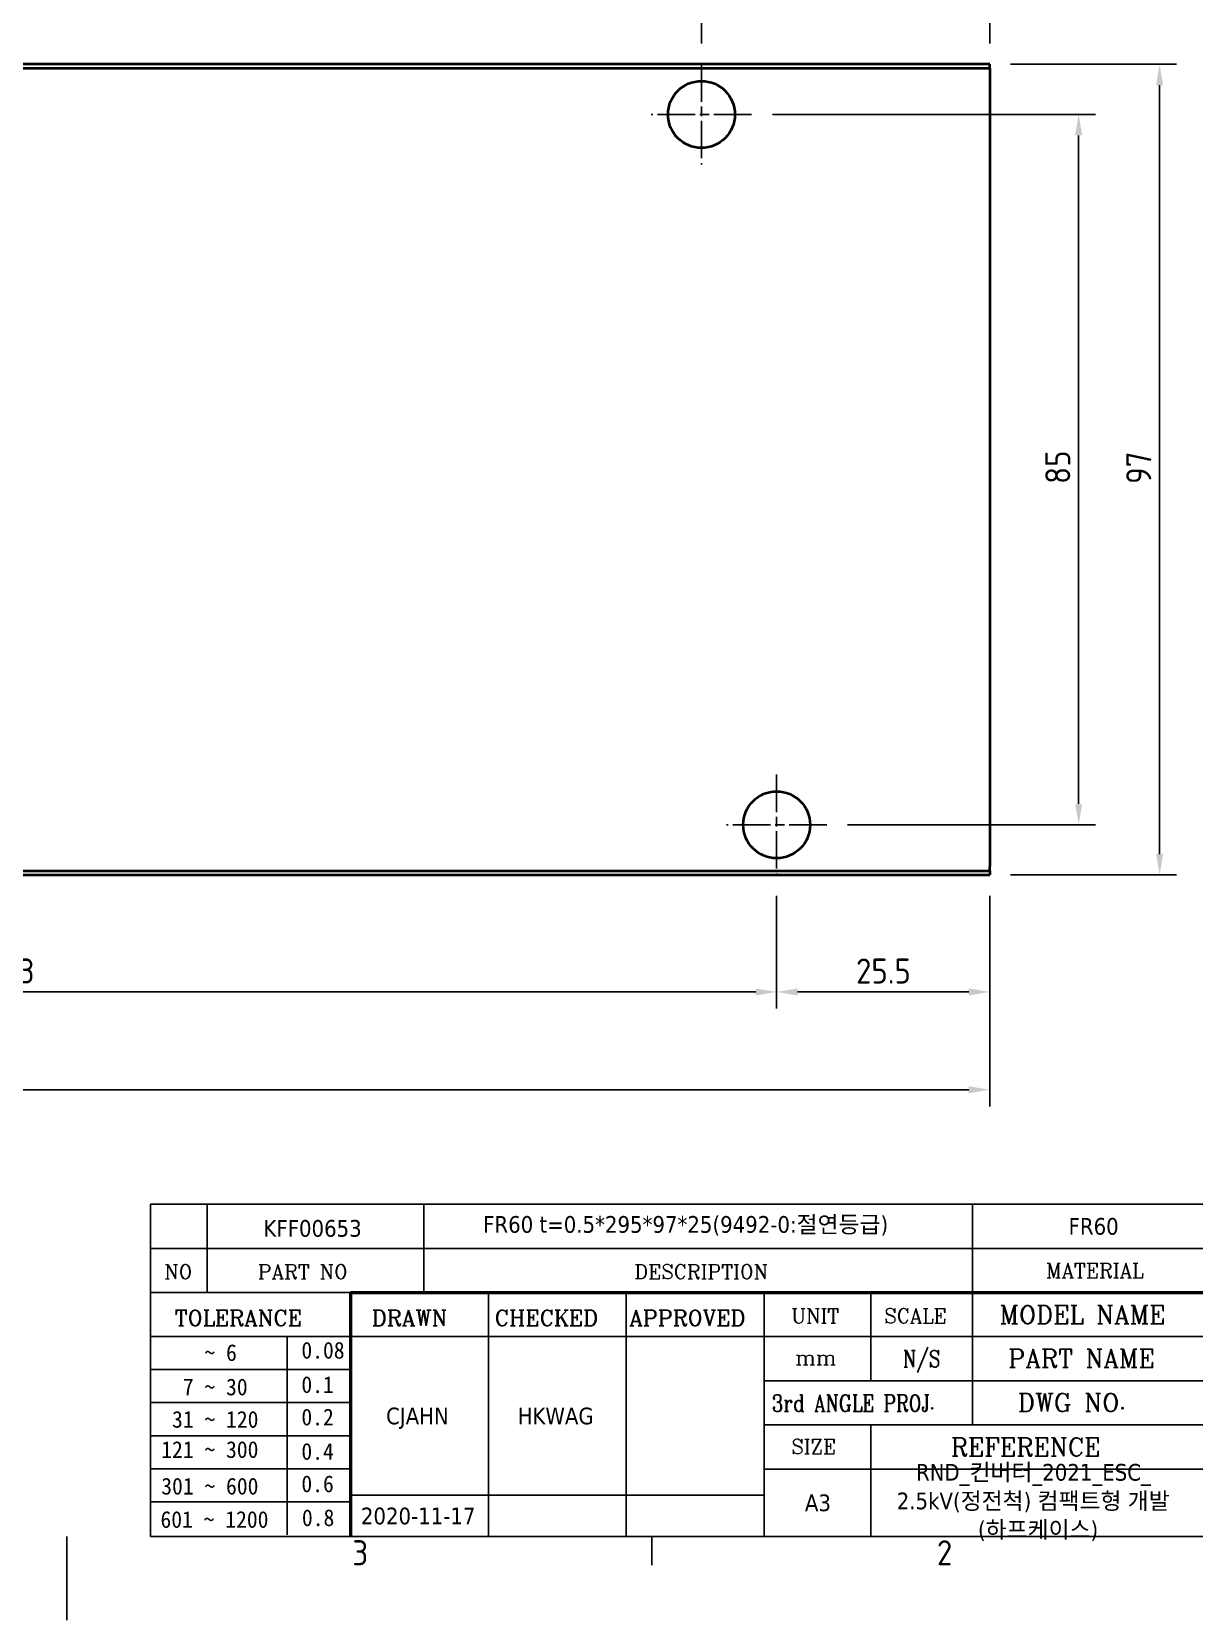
# Model space of a CAD drawing. Header units: millimetres. Extents: x 0 to 420, y 0 to 297.
# Drawn here: x 205.8 to 344.9, y 0 to 190.1 of the extents above; entities that cross this region are included whole.
import ezdxf
from ezdxf.enums import TextEntityAlignment as Align

# ---------------------------------------------------------------- set-up
doc = ezdxf.new("R2010")
doc.units = ezdxf.units.MM
doc.linetypes.add('CHAIN', pattern=[0.35429999999999995, 0.2362, -0.0295, 0.0591, -0.0295])
doc.layers.get('0').update_dxf_attribs({"color": 3, "lineweight": 25})
for name, color, linetype, lineweight in [('가시적인 것(ISO)', 3, 'Continuous', 40), ('경계(ISO)', 7, 'Continuous', 25), ('제목(ISO)', 5, 'Continuous', 50), ('중심 표식(ISO)', 1, 'Continuous', 25), ('치수(ISO)', 2, 'Continuous', 25)]:
    doc.layers.add(name, color=color, linetype=linetype, lineweight=lineweight)
doc.styles.add('HAN_291', font='')
doc.styles.add('RC_284', font='ROMANC.shx')
doc.styles.add('RC_287', font='ROMANC.shx')
doc.styles.add('RC_292', font='ROMANC.shx')
doc.styles.add('문자 텍스트_PSTEK_POSCO', font='isocp.shx')
doc.styles.add('치수 텍스트_PSTEK_POSCO', font='isocp.shx')
doc.styles.add('텍스트 스타일198', font='tahoma.ttf')
doc.styles.add('텍스트 스타일333', font='ROMANC.shx', dxfattribs={"width": 0.800000011920929})
doc.styles.get('HAN_291').set_extended_font_data('GulimChe')
doc.dimstyles.new('치수_PSTEK_POSCO', dxfattribs={"dimtxt": 3, "dimasz": 2.5, "dimexe": 2, "dimexo": 2.5, "dimgap": 1, "dimtad": 1, "dimrnd": 1e-08, "dimdsep": 46, "dimtxsty": '치수 텍스트_PSTEK_POSCO', "dimcen": 0.09, "dimdle": 10, "dimclrd": 7, "dimclre": 7, "dimclrt": 2, "dimadec": 1, "dimazin": 2, "dimtfac": 1, "dimtmove": 0, "dimatfit": 3, "dimfxl": 0, "dimtolj": 1, "dimlwd": -1, "dimlwe": -1, "dimarcsym": 0})

# ---------------------------------------------------------------- blocks, each defined once
blk = doc.blocks.new('경계 Default Border')
at = {"layer": '경계(ISO)'}
blk.add_line((280, 10), (280, 6.599999666213989), dxfattribs=at)
at = {"layer": '경계(ISO)', "flags": 128}
blk.add_lwpolyline([(210, 0), (210, 10)], dxfattribs=at)
at = {"layer": '경계(ISO)', "color": 2, "char_height": 3.00000011920929, "attachment_point": 7, "style": '문자 텍스트_PSTEK_POSCO'}
for s, insert in [('3', (244.1685395229535, 6.57139439638704)), ('2', (314.127739416884, 6.57139439638704))]:
    blk.add_mtext(s, dxfattribs=dict(at, insert=insert))
blk = doc.blocks.new('제목 블록 PSTEK')
at = {"color": 180}
for p, q in [((182.475792979055, 11.79100474011392), (182.4757929790549, 51.56524660363496)), ((182.4757929790549, 51.56524660363496), (372.4757929537551, 51.56524660363496)), ((189.2651435055721, 51.56524660363496), (189.2651435055722, 41.00524660363494)), ((215.2152739891528, 41.00524660363494), (215.2152739891528, 51.56524660363496)), ((280.8758854511282, 51.56524660363496), (280.8758854511282, 41.00524660363494)), ((182.475792979055, 46.2852466036349), (372.4757929537551, 46.28524660363492)), ((182.475792979055, 41.00524660363493), (206.451475290024, 41.00524660363493)), ((222.9401812389276, 11.79100474011392), (222.9401812389276, 41.00524660363494)), ((239.4288871878316, 11.79100474011392), (239.4288871878316, 41.00524660363494)), ((255.9175931367356, 11.79100474011392), (255.9175931367356, 41.00524660363494)), ((268.6918866058747, 41.00524660363494), (268.6918866058747, 30.44524660363498)), ((280.8758854511282, 41.00524660363494), (280.8758854511282, 25.16524660363502)), ((182.475792979055, 35.72524660363497), (206.451475290024, 35.72524660363497)), ((198.8621818849491, 12.02524660363491), (198.8621818849491, 35.72524660363497)), ((206.451475290024, 35.72524660363497), (372.4757929537551, 35.72524660363497)), ((182.475792979055, 31.77524660363492), (206.451475290024, 31.77524660363492)), ((255.917593136736, 30.44524660363498), (372.4757929537552, 30.44524660363501)), ((182.475792979055, 27.82524660363487), (206.451475290024, 27.82524660363487)), ((255.9175931367359, 25.16524660363502), (372.4757929537552, 25.165246603635)), ((268.6918866058744, 25.16524660363502), (268.6918866058744, 11.79100474011392)), ((182.475792979055, 23.87524660363505), (206.451475290024, 23.87524660363505)), ((182.475792979055, 19.92524660363478), (206.451475290024, 19.92524660363478)), ((255.9175931367359, 19.88524660363481), (310.0881549537553, 19.88524660363481)), ((182.475792979055, 15.97524660363496), (206.451475290024, 15.97524660363496)), ((206.451475290024, 16.74100474011396), (255.9175931367359, 16.74100474011396)), ((182.475792979055, 11.79100474011392), (372.4757929537551, 11.79100474011389))]:
    blk.add_line(p, q, dxfattribs=at)
at = {"color": 7, "lineweight": 50}
for p, q in [((206.4514752900237, 11.79100474011392), (206.4514752900237, 41.00524660363494)), ((206.451475290024, 41.00524660363494), (372.4757929537551, 41.00524660363496))]:
    blk.add_line(p, q, dxfattribs=at)
at = {"layer": '제목(ISO)', "lineweight": 18}
blk.add_line((182.475792979055, 35.72500474011393), (182.475792979055, 11.79100474011392), dxfattribs=at)
at = {"color": 2}
for s, height, style, p in [('NO', 1.742399930953979, 'RC_284', (184.135398793432, 42.62317362549192)), ('PART NO', 1.742399930953979, 'RC_284', (195.3359407378685, 42.62317362549192)), ('DESCRIPTION', 1.742399930953979, 'RC_284', (240.4025565652523, 42.62317362549192)), (' TOLERANCE', 1.899999976158142, 'RC_287', (184.0872874387979, 37.00893196870329)), ('DRAWN', 1.899999976158142, 'RC_287', (208.9766620976279, 37.00893196870329)), ('CHECKED', 1.899999976158142, 'RC_287', (223.6856844514997, 37.00893196870329)), ('APPROVED', 1.899999976158142, 'RC_287', (239.7795453577791, 37.00893196870329)), ('UNIT', 1.742399930953979, 'RC_284', (259.1652673287452, 37.34317362549218)), ('SCALE', 1.742399930953979, 'RC_284', (270.2934779252897, 37.34317362549218)), ('MODEL NAME', 2.178000062704086, 'RC_292', (284.096330289083, 37.25462520371384)), ('    ~ 6', 2.000000029802322, 'HAN_291', (183.7721304966814, 32.8176515608431)), ('0.08', 2.000000029802322, 'HAN_291', (200.5467345600617, 33.09873600004101)), ('mm', 1.742399930953979, 'RC_284', (259.6505418159997, 32.3543089683787)), ('PART NAME', 2.178000062704086, 'RC_292', (285.1416959765849, 32.03045329421792)), ('  7 ~ 30', 2.000000029802322, 'HAN_291', (183.7721304966814, 28.70538114822415)), ('0.1', 2.000000029802322, 'HAN_291', (200.5467345600617, 28.98646558742206)), (' DWG NO.', 2.178000062704086, 'RC_292', (284.8124284083233, 26.75045329421772)), (' 31 ~ 120', 2.000000029802322, 'HAN_291', (183.7721304966814, 24.82628181916237)), ('0.2', 2.000000029802322, 'HAN_291', (200.5467345600617, 25.10736625836028)), ('121 ~ 300', 2.000000029802322, 'HAN_291', (183.7721304966814, 21.21401206133254)), ('0.4', 2.000000029802322, 'HAN_291', (200.5467345600617, 20.99509650053045)), ('SIZE', 1.742399930953979, 'RC_284', (259.1652673287452, 21.69497768947366)), ('REFERENCE', 2.178000062704086, 'RC_292', (278.2741065029841, 21.43214925458022)), ('0.6', 2.000000029802322, 'HAN_291', (200.5467345600617, 17.11599717146868)), ('301 ~ 600', 2.000000029802322, 'HAN_291', (183.7721304966814, 16.83491273227077)), ('601 ~ 1200', 2.000000029802322, 'HAN_291', (183.6802025156883, 12.84759660881125)), ('0.8', 2.000000029802322, 'HAN_291', (200.6097246063884, 13.05732192299702))]:
    blk.add_text(s, height=height, dxfattribs=dict(at, style=style)).set_placement(p)
at = {"color": 2, "style": 'RC_284'}
blk.add_text('MATERIAL', height=1.742399930953979, dxfattribs=at).set_placement((295.4820202024417, 43.64524660363492), align=Align.MIDDLE_CENTER)
at = {"color": 7, "style": '텍스트 스타일333', "width": 0.7999999523162842}
blk.add_text('N/S', height=2.000000029802322, dxfattribs=at).set_placement((274.7838860285014, 33.08524660363496), align=Align.MIDDLE_CENTER)
at = {"color": 2, "style": '텍스트 스타일333', "width": 0.7999999523162842}
blk.add_text('3rd ANGLE PROJ.', height=2.000000029802322, dxfattribs=at).set_placement((256.8430306642954, 26.76148381654429))
at = {"layer": '제목(ISO)', "color": 7, "style": '텍스트 스타일198'}
for tag, p in [('부품_번호_001', (195.9972228805467, 47.68004260673702)), ('설명_001', (222.2934785261327, 48.1538814053939)), ('재질_001', (292.3638200418054, 47.92591818687281)), ("3._Q'TY_001", (312.7051684940307, 47.92188863680521)), ('질량\\P3;_001', (350.3046145979153, 48.1643332325385)), ('제목_001', (333.5584662743366, 32.12134217035067)), ('부품_번호_001', (334.6564631337786, 26.8052465951949)), ('설계자_001', (210.6823963971569, 25.23312566343435)), ('점검자_001', (226.4283219502686, 25.23446884679021)), ('프로젝트_001', (274.1013553075239, 18.4934277391087)), ('프로젝트_002', (271.7976521650339, 15.06954850045719)), ('작성_날짜_001', (207.6662781715662, 13.26600473167383)), ('시트_크기_001', (260.807090429518, 14.83812566343425)), ('프로젝트_003', (281.5193886380515, 11.64566926180568))]:
    blk.add_attdef(tag, p, '', height=2.000000029802322, dxfattribs=at)
for tag, p in [('4._COLOR', (327.6805273250926, 48.92524660363493)), ('1._MODEL_NAME', (341.233897335037, 38.36524660363497)), ('엔지니어링_승인자', (247.673240162284, 26.23312567187446)), ('점검_날짜', (231.1845342133799, 14.26600474011394)), ('엔지니어링_승인_날짜', (247.6732401622839, 14.26600474011394))]:
    blk.add_attdef(tag, text='', height=2.000000029802322, dxfattribs=at).set_placement(p, align=Align.MIDDLE_CENTER)
blk = doc.blocks.new('*D23')
at = {"layer": 'Defpoints', "color": 0}
for p in [(320.4490805147851, 186.1833863490879), (320.4490805147851, 89.18338634908828), (340.7857504461408, 89.18338634908828)]:
    blk.add_point(p, dxfattribs=at)
at = {"layer": '치수(ISO)', "color": 7}
for p, q in [((322.9490805147851, 186.1833863490879), (342.7857504461408, 186.1833863490879)), ((340.7857504461408, 183.6833863490879), (340.7857504461408, 91.68338634908828)), ((322.9490805147851, 89.18338634908828), (342.7857504461408, 89.18338634908828))]:
    blk.add_line(p, q, dxfattribs=at)
for points in [[(340.3690837794741, 183.6833863490879), (341.2024171128075, 183.6833863490879), (340.7857504461408, 186.1833863490879)], [(340.3690837794741, 91.68338634908828), (341.2024171128074, 91.68338634908828), (340.7857504461408, 89.18338634908828)]]:
    blk.add_solid(points, dxfattribs=at)
at = {"layer": '치수(ISO)', "color": 2, "insert": (338.2857504461408, 135.9712543147321), "char_height": 3, "attachment_point": 4, "rotation": 90, "style": '치수 텍스트_PSTEK_POSCO'}
blk.add_mtext('\\A1;97', dxfattribs=at)
blk = doc.blocks.new('*D24')
at = {"layer": 'Defpoints', "color": 0}
for p in [(25.44908051478505, 89.18338634908828), (320.4490805147851, 89.18338634908828), (320.4490805147851, 63.47800419676398)]:
    blk.add_point(p, dxfattribs=at)
at = {"layer": '치수(ISO)', "color": 7}
for p, q in [((25.44908051478505, 86.68338634908828), (25.44908051478505, 61.47800419676398)), ((320.4490805147851, 86.68338634908828), (320.4490805147851, 61.47800419676398)), ((27.94908051478505, 63.47800419676398), (317.9490805147851, 63.47800419676398))]:
    blk.add_line(p, q, dxfattribs=at)
for points in [[(27.94908051478505, 63.89467086343064), (27.94908051478505, 63.06133753009731), (25.44908051478505, 63.47800419676398)], [(317.9490805147851, 63.89467086343064), (317.9490805147851, 63.06133753009731), (320.4490805147851, 63.47800419676398)]]:
    blk.add_solid(points, dxfattribs=at)
at = {"layer": '치수(ISO)', "color": 2, "insert": (170.1436164335065, 65.97829947235452), "char_height": 3, "attachment_point": 4, "style": '치수 텍스트_PSTEK_POSCO'}
blk.add_mtext('\\A1;295', dxfattribs=at)
blk = doc.blocks.new('*D27')
at = {"layer": 'Defpoints', "color": 0}
for p in [(121.9490805147851, 89.18338634908812), (294.9490805147851, 89.18338634908812), (294.9490805147851, 75.18338634908812)]:
    blk.add_point(p, dxfattribs=at)
at = {"layer": '치수(ISO)', "color": 7}
for p, q in [((121.9490805147851, 86.68338634908812), (121.9490805147851, 73.18338634908812)), ((294.9490805147851, 86.68338634908812), (294.9490805147851, 73.18338634908812)), ((124.4490805147851, 75.18338634908812), (292.4490805147851, 75.18338634908812))]:
    blk.add_line(p, q, dxfattribs=at)
for points in [[(124.4490805147851, 75.6000530157548), (124.4490805147851, 74.76671968242145), (121.9490805147851, 75.18338634908812)], [(292.4490805147851, 75.6000530157548), (292.4490805147851, 74.76671968242145), (294.9490805147851, 75.18338634908812)]]:
    blk.add_solid(points, dxfattribs=at)
at = {"layer": '치수(ISO)', "color": 2, "insert": (200.9869484804291, 77.68338634908812), "char_height": 3, "attachment_point": 4, "style": '치수 텍스트_PSTEK_POSCO'}
blk.add_mtext('\\A1;173', dxfattribs=at)
blk = doc.blocks.new('*D28')
at = {"layer": 'Defpoints', "color": 0}
for p in [(294.9490805147851, 89.18338634908812), (320.4490805147851, 89.18338634908828), (320.4490805147851, 75.18338634908812)]:
    blk.add_point(p, dxfattribs=at)
at = {"layer": '치수(ISO)', "color": 7}
for p, q in [((294.9490805147851, 86.68338634908812), (294.9490805147851, 73.18338634908812)), ((320.4490805147851, 86.68338634908828), (320.4490805147851, 73.18338634908812)), ((297.4490805147851, 75.18338634908812), (317.9490805147851, 75.18338634908812))]:
    blk.add_line(p, q, dxfattribs=at)
for points in [[(297.4490805147851, 75.6000530157548), (297.4490805147851, 74.76671968242145), (294.9490805147851, 75.18338634908812)], [(317.9490805147851, 75.6000530157548), (317.9490805147851, 74.76671968242145), (320.4490805147851, 75.18338634908812)]]:
    blk.add_solid(points, dxfattribs=at)
at = {"layer": '치수(ISO)', "color": 2, "insert": (304.448857929248, 77.68368162467867), "char_height": 3, "attachment_point": 4, "style": '치수 텍스트_PSTEK_POSCO'}
blk.add_mtext('\\A1;25.5', dxfattribs=at)
blk = doc.blocks.new('*D31')
at = {"layer": 'Defpoints', "color": 0}
for p in [(291.9490805147851, 180.1833863490881), (331.095144866377, 180.1833863490881), (300.9490805147851, 95.18338634908812)]:
    blk.add_point(p, dxfattribs=at)
at = {"layer": '치수(ISO)', "color": 7}
for p, q in [((294.4490805147851, 180.1833863490881), (333.095144866377, 180.1833863490881)), ((331.0951448663769, 97.68338634908812), (331.095144866377, 177.6833863490881)), ((303.4490805147851, 95.18338634908812), (333.0951448663769, 95.18338634908812))]:
    blk.add_line(p, q, dxfattribs=at)
for points in [[(330.6784781997103, 177.6833863490881), (331.5118115330437, 177.6833863490881), (331.095144866377, 180.1833863490881)], [(330.6784781997102, 97.68338634908812), (331.5118115330436, 97.68338634908812), (331.0951448663769, 95.18338634908812)]]:
    blk.add_solid(points, dxfattribs=at)
at = {"layer": '치수(ISO)', "color": 2, "insert": (328.5951448663769, 135.9712543147322), "char_height": 3, "attachment_point": 4, "rotation": 90, "style": '치수 텍스트_PSTEK_POSCO'}
blk.add_mtext('\\A1;85', dxfattribs=at)
blk = doc.blocks.new('*D32')
at = {"layer": 'Defpoints', "color": 0}
for p in [(320.4490805147851, 195.392112632168), (285.9490805147851, 186.1833863490881), (320.4490805147851, 186.1833863490879)]:
    blk.add_point(p, dxfattribs=at)
at = {"layer": '치수(ISO)', "color": 7}
for p, q in [((285.9490805147851, 188.6833863490881), (285.9490805147851, 197.392112632168)), ((320.4490805147851, 188.6833863490879), (320.4490805147851, 197.392112632168)), ((288.4490805147851, 195.392112632168), (317.9490805147851, 195.392112632168))]:
    blk.add_line(p, q, dxfattribs=at)
for points in [[(288.4490805147851, 195.8087792988347), (288.4490805147851, 194.9754459655014), (285.9490805147851, 195.392112632168)], [(317.9490805147851, 195.8087792988347), (317.9490805147851, 194.9754459655014), (320.4490805147851, 195.392112632168)]]:
    blk.add_solid(points, dxfattribs=at)
at = {"layer": '치수(ISO)', "color": 2, "insert": (299.8369484804291, 197.892112632168), "char_height": 3, "attachment_point": 4, "style": '치수 텍스트_PSTEK_POSCO'}
blk.add_mtext('\\A1;34.5', dxfattribs=at)
blk = doc.blocks.new('*D33')
at = {"layer": 'Defpoints', "color": 0}
for p in [(121.9490805147851, 195.392112632168), (121.9490805147851, 186.1833863490881), (285.9490805147851, 186.1833863490881)]:
    blk.add_point(p, dxfattribs=at)
at = {"layer": '치수(ISO)', "color": 7}
for p, q in [((121.9490805147851, 188.6833863490881), (121.9490805147851, 197.392112632168)), ((285.9490805147851, 188.6833863490881), (285.9490805147851, 197.392112632168)), ((283.4490805147851, 195.392112632168), (124.4490805147851, 195.392112632168))]:
    blk.add_line(p, q, dxfattribs=at)
for points in [[(124.4490805147851, 195.8087792988347), (124.4490805147851, 194.9754459655014), (121.9490805147851, 195.392112632168)], [(283.4490805147851, 195.8087792988347), (283.4490805147851, 194.9754459655014), (285.9490805147851, 195.392112632168)]]:
    blk.add_solid(points, dxfattribs=at)
at = {"layer": '치수(ISO)', "color": 2, "insert": (206.3990805147852, 197.892112632168), "char_height": 3, "attachment_point": 4, "style": '치수 텍스트_PSTEK_POSCO'}
blk.add_mtext('\\A1;164', dxfattribs=at)

msp = doc.modelspace()

# ---------------------------------------------------------------- linework, layer by layer
at = {"layer": '가시적인 것(ISO)'}
for p, q in [((320.4490805147851, 186.1833863490879), (25.44908051478508, 186.1833863490879)), ((320.4490805147851, 185.6833863490879), (25.44908051478508, 185.6833863490879)), ((320.4490805147851, 185.6833863490879), (320.4490805147851, 186.1833863490879)), ((320.4490805147851, 185.6833863490881), (320.4490805147851, 185.1833863490881)), ((320.4490805147851, 185.1833863490881), (320.4490805147851, 90.18338634908808)), ((25.44908051478506, 89.6833863490883), (320.4490805147851, 89.6833863490883)), ((320.4490805147851, 89.68338634908807), (320.4490805147851, 90.18338634908807)), ((320.4490805147851, 89.6833863490883), (320.4490805147851, 89.18338634908828)), ((25.44908051478506, 89.18338634908828), (320.4490805147851, 89.18338634908828))]:
    msp.add_line(p, q, dxfattribs=at)
for centre in [(285.9490805147851, 180.1833863490881), (294.9490805147851, 95.1833863490881)]:
    msp.add_circle(centre, 4, dxfattribs=at)
at = {"layer": '중심 표식(ISO)', "linetype": 'CHAIN', "ltscale": 19.05165100097656}
for p, q in [((285.9490805147851, 186.1833863490881), (285.9490805147851, 174.1833863490881)), ((291.9490805147851, 180.1833863490881), (279.9490805147851, 180.1833863490881)), ((294.9490805147851, 101.1833863490881), (294.9490805147851, 89.18338634908812)), ((300.9490805147851, 95.18338634908812), (288.9490805147851, 95.18338634908812))]:
    msp.add_line(p, q, dxfattribs=at)

# ---------------------------------------------------------------- block references
msp.add_blockref('경계 Default Border', (0, 0))
ref = msp.add_blockref('제목 블록 PSTEK', (37.52420704624484, -1.791004740113895))
ref.add_attrib('설계자_001', 'CJAHN', (248.2066034434017, 23.44212092332045), dxfattribs={"layer": '제목(ISO)', "color": 7, "height": 2.000000029802322, "style": '텍스트 스타일198'})
ref.add_attrib('점검자_001', 'HKWAG', (263.9525289965134, 23.44346410667632), dxfattribs={"layer": '제목(ISO)', "color": 7, "height": 2.000000029802322, "style": '텍스트 스타일198'})
ref.add_attrib('프로젝트_001', 'RND_컨버터_2021_ESC_', (311.6255623537687, 16.70242299899481), dxfattribs={"layer": '제목(ISO)', "color": 7, "height": 2.000000029802322, "style": '텍스트 스타일198'})
ref.add_attrib('시트_크기_001', 'A3', (298.3312974757628, 13.04712092332036), dxfattribs={"layer": '제목(ISO)', "color": 7, "height": 2.000000029802322, "style": '텍스트 스타일198'})
ref.add_attrib('작성_날짜_001', '2020-11-17', (245.190485217811, 11.47499999155994), dxfattribs={"layer": '제목(ISO)', "color": 7, "height": 2.000000029802322, "style": '텍스트 스타일198'})
ref.add_attrib('재질_001', 'FR60', (329.8880270880503, 46.13491344675892), dxfattribs={"layer": '제목(ISO)', "color": 7, "height": 2.000000029802322, "style": '텍스트 스타일198'})
ref.add_attrib('설명_001', 'FR60 t=0.5*295*97*25(9492-0:절연등급)', (259.8176855723776, 46.36287666528001), dxfattribs={"layer": '제목(ISO)', "color": 7, "height": 2.000000029802322, "style": '텍스트 스타일198'})
ref.add_attrib('부품_번호_001', 'KFF00653', (233.5214299267915, 45.88903786662313), dxfattribs={"layer": '제목(ISO)', "color": 7, "height": 2.000000029802322, "style": '텍스트 스타일198'})
ref.add_attrib('프로젝트_002', '2.5kV(정전척) 컴팩트형 개발', (309.3218592112786, 13.2785437603433), dxfattribs={"layer": '제목(ISO)', "color": 7, "height": 2.000000029802322, "style": '텍스트 스타일198'})
ref.add_attrib('프로젝트_003', '(하프케이스)', (319.0435956842963, 9.854664521691792), dxfattribs={"layer": '제목(ISO)', "color": 7, "height": 2.000000029802322, "style": '텍스트 스타일198'})

# ---------------------------------------------------------------- dimensions: what is measured, and where the dimension line sits
at = {"layer": '치수(ISO)', "color": 7}
for base, p1, p2, angle, picture, middle in [((121.9490805147851, 195.392112632168), (285.9490805147851, 186.1833863490881), (121.9490805147851, 186.1833863490881), 180, '*D33', (208.9490805147852, 195.392112632168)), ((320.4490805147851, 195.392112632168), (285.9490805147851, 186.1833863490881), (320.4490805147851, 186.1833863490879), 180, '*D32', (303.1990805147851, 195.392112632168)), ((340.7857504461408, 89.18338634908828), (320.4490805147851, 186.1833863490879), (320.4490805147851, 89.18338634908828), 90, '*D23', (340.7857504461408, 137.6833863490881)), ((331.095144866377, 180.1833863490881), (300.9490805147851, 95.18338634908812), (291.9490805147851, 180.1833863490881), 90, '*D31', (331.0951448663769, 137.6833863490881)), ((320.4490805147851, 63.47800419676398), (25.44908051478505, 89.18338634908828), (320.4490805147851, 89.18338634908828), 180, '*D24', (172.949080514785, 63.47800419676398)), ((294.9490805147851, 75.18338634908812), (121.9490805147851, 89.18338634908812), (294.9490805147851, 89.18338634908812), 180, '*D27', (203.4490805147851, 75.18338634908812)), ((320.4490805147851, 75.18338634908812), (294.9490805147851, 89.18338634908812), (320.4490805147851, 89.18338634908828), 180, '*D28', (307.6990805147851, 75.18338634908812))]:
    dim = msp.add_linear_dim(base=base, p1=p1, p2=p2, angle=angle, dimstyle='치수_PSTEK_POSCO', override={"dimdec": 2, "dimtp": 0, "dimtm": -0, "dimtdec": 2, "dimtofl": 0, "dimatfit": 1}, dxfattribs=at)
    dim.commit()
    dim.dimension.update_dxf_attribs({"geometry": picture, "text_midpoint": middle, "dimtype": 160})

doc.saveas('drawing.dxf')
